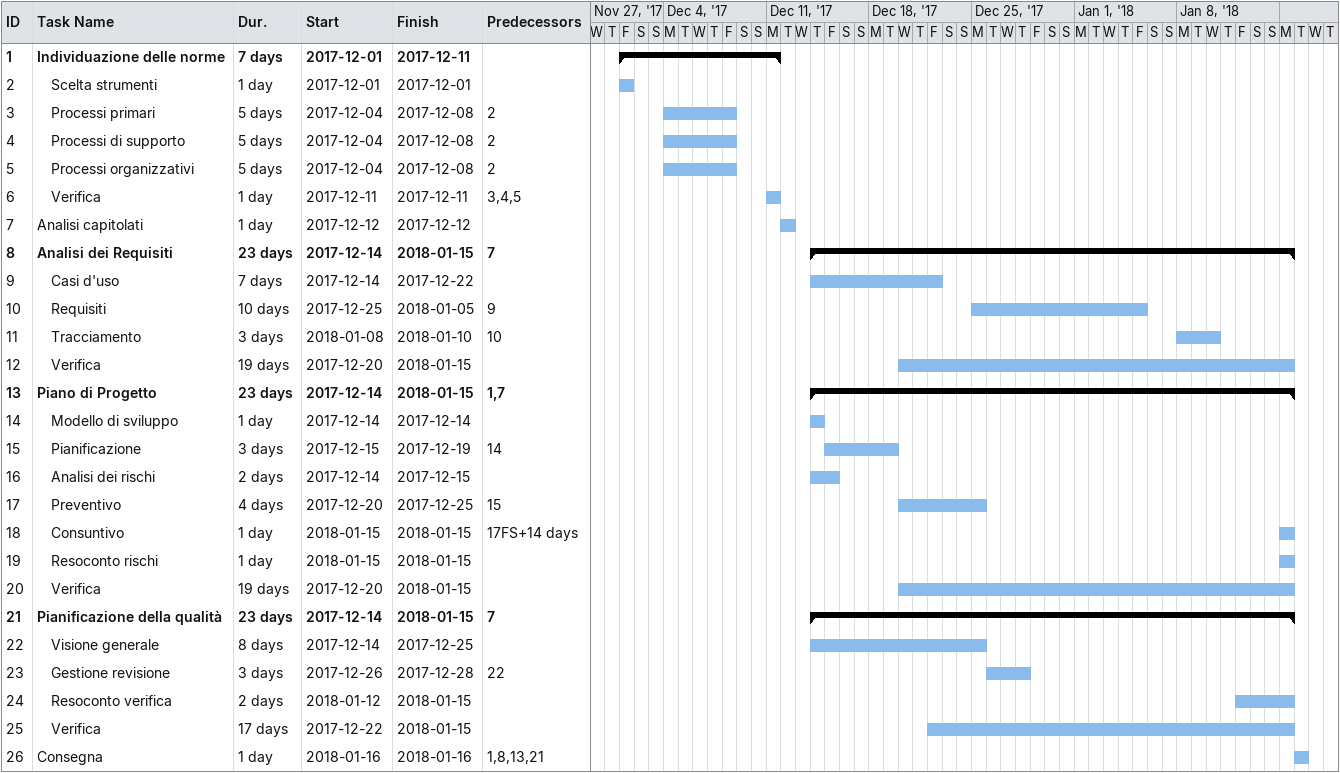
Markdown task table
| ID | Level | Task | Duration | Start | Finish | Predecessors |
|---|---|---|---|---|---|---|
| 1 | 1 | **Individuazione delle norme** | 7d | 2017-12-01 | 2017-12-11 |  |
| 2 | 2 | Scelta strumenti | 1d | 2017-12-01 | 2017-12-01 |  |
| 3 | 2 | Processi primari | 5d | 2017-12-04 | 2017-12-08 | 2 |
| 4 | 2 | Processi di supporto | 5d | 2017-12-04 | 2017-12-08 | 2 |
| 5 | 2 | Processi organizzativi | 5d | 2017-12-04 | 2017-12-08 | 2 |
| 6 | 2 | Verifica | 1d | 2017-12-11 | 2017-12-11 | 3, 4, 5 |
| 7 | 1 | Analisi capitolati | 1d | 2017-12-12 | 2017-12-12 |  |
| 8 | 1 | **Analisi dei Requisiti** | 23d | 2017-12-14 | 2018-01-15 | 7 |
| 9 | 2 | Casi d'uso | 7d | 2017-12-14 | 2017-12-22 |  |
| 10 | 2 | Requisiti | 10d | 2017-12-25 | 2018-01-05 | 9 |
| 11 | 2 | Tracciamento | 3d | 2018-01-08 | 2018-01-10 | 10 |
| 12 | 2 | Verifica | 19d | 2017-12-20 | 2018-01-15 |  |
| 13 | 1 | **Piano di Progetto** | 23d | 2017-12-14 | 2018-01-15 | 1, 7 |
| 14 | 2 | Modello di sviluppo | 1d | 2017-12-14 | 2017-12-14 |  |
| 15 | 2 | Pianificazione | 3d | 2017-12-15 | 2017-12-19 | 14 |
| 16 | 2 | Analisi dei rischi | 2d | 2017-12-14 | 2017-12-15 |  |
| 17 | 2 | Preventivo | 4d | 2017-12-20 | 2017-12-25 | 15 |
| 18 | 2 | Consuntivo | 1d | 2018-01-15 | 2018-01-15 | 17FS+14d |
| 19 | 2 | Resoconto rischi | 1d | 2018-01-15 | 2018-01-15 |  |
| 20 | 2 | Verifica | 19d | 2017-12-20 | 2018-01-15 |  |
| 21 | 1 | **Pianificazione della qualità** | 23d | 2017-12-14 | 2018-01-15 | 7 |
| 22 | 2 | Visione generale | 8d | 2017-12-14 | 2017-12-25 |  |
| 23 | 2 | Gestione revisione | 3d | 2017-12-26 | 2017-12-28 | 22 |
| 24 | 2 | Resoconto verifica | 2d | 2018-01-12 | 2018-01-15 |  |
| 25 | 2 | Verifica | 17d | 2017-12-22 | 2018-01-15 |  |
| 26 | 1 | Consegna | 1d | 2018-01-16 | 2018-01-16 | 1, 8, 13, 21 |
